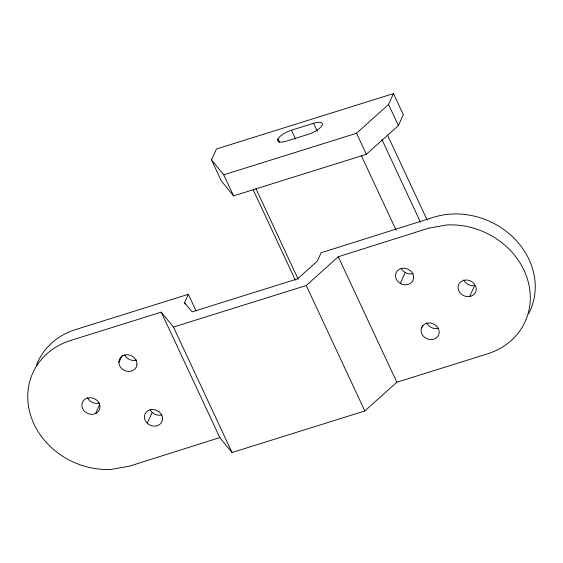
<?xml version="1.0" encoding="UTF-8"?>
<svg xmlns="http://www.w3.org/2000/svg" width="563" height="563" viewBox="0 0 563 563"><rect width="100%" height="100%" fill="white"/><g stroke="black" fill="none" stroke-linecap="round" stroke-linejoin="round"><path stroke-width="0.84" d="M95.604 413.467L99.848 404.114M118.92 362.466L122.101 355.45M211.512 159.906L216.452 148.991L393.488 93.599L403.319 114.662L398.379 125.577L366.365 154.325L233.575 195.875L221.35 180.976L211.512 159.906L223.743 174.811L233.575 195.875M185.29 304.224L184.551 302.641L188.331 294.301L196.114 310.973M147.274 423.2L152.228 412.292M223.743 174.811L356.527 133.262L388.54 104.507L393.488 93.599M400.272 283.344L405.219 272.436M421.377 328.546L422.792 325.428M469.697 296.427L474.644 285.511L473.511 285.715A9.268 8.107 24.4 0 1 463.792 280.008M161.243 312.148L173.467 327.054L306.258 285.504L338.272 256.749L428.696 228.163L446.783 224.961A73.746 64.499 24.4 0 1 527.334 278.741A73.746 64.499 24.4 0 1 487.396 353.881L396.852 382.221L364.824 410.969L232.04 452.504L219.816 437.599L161.243 312.148L70.649 340.474A73.746 64.499 24.4 0 0 30.712 415.614A73.746 64.499 24.4 0 0 111.263 469.401L129.349 466.199L219.816 437.599M277.911 139.124A12.358 4.194 -25 0 1 291.451 130.208L313.577 123.283A12.358 4.194 -25 0 1 322.17 125.275A12.358 4.194 -25 0 1 308.63 134.191L286.497 141.116A12.358 4.194 -25 0 1 277.911 139.124L279.396 142.312M188.331 294.301L75.604 329.559A73.746 64.499 24.4 0 0 36.257 365.697M184.551 302.641L192.11 311.853L297.531 278.875L317.328 261.105L321.114 252.766L433.651 217.248A73.746 64.499 24.4 0 1 514.441 238.621A73.746 64.499 24.4 0 1 528.608 313.732M388.54 104.507L398.379 125.577M387.513 135.092L427.148 220.063M381.883 139.455L420.406 222.047M356.527 133.262L366.365 154.325M361.34 155.634L396.162 230.288M313.577 123.283L317.3 131.242M291.451 130.208L295.54 138.962M338.272 256.749L396.852 382.221M306.258 285.504L364.824 410.969M255.919 188.612L298.144 279.149M253.174 189.724L295.399 280.254M173.467 327.054L232.04 452.504M413.214 273.519A9.268 8.107 24.4 0 1 406.261 273.041L404.178 271.823A9.268 8.107 24.4 0 1 401.222 268.22M162.116 414.811A9.268 8.107 24.4 0 1 153.087 413.108L151.37 411.469A9.268 8.107 24.4 0 1 150.131 409.512M438.767 328.264A9.268 8.107 24.4 0 1 426.782 322.958M136.563 360.074A9.268 8.107 24.4 0 1 124.571 354.767M99.545 403.024A9.268 8.107 24.4 0 1 87.561 397.717M136.95 364.789L136.394 366.837A9.268 8.107 24.4 0 1 126.964 371.228A9.268 8.107 24.4 0 1 118.948 363.55L118.892 361.383A9.268 8.107 24.4 0 1 128.878 354.943A9.268 8.107 24.4 0 1 136.95 364.789M421.652 327.525L421.096 329.573A9.268 8.107 24.4 0 0 429.175 339.419A9.268 8.107 24.4 0 0 439.161 332.979L439.098 330.812A9.268 8.107 24.4 0 0 431.082 323.134A9.268 8.107 24.4 0 0 421.652 327.525M96.618 412.996L94.598 413.939A9.268 8.107 24.4 0 1 82.606 408.632A9.268 8.107 24.4 0 1 87.216 398.132L89.489 397.731A9.268 8.107 24.4 0 1 99.208 403.439A9.268 8.107 24.4 0 1 96.618 412.996M463.455 280.423L461.428 281.366A9.268 8.107 24.4 0 0 458.845 290.923A9.268 8.107 24.4 0 0 468.557 296.631L470.83 296.229A9.268 8.107 24.4 0 0 475.439 285.73A9.268 8.107 24.4 0 0 463.455 280.423M401.313 283.956L399.23 282.732A9.268 8.107 24.4 0 1 397.232 270.993A9.268 8.107 24.4 0 1 409.913 270.339L411.63 271.978A9.268 8.107 24.4 0 1 411.919 282.077A9.268 8.107 24.4 0 1 401.313 283.956M158.822 411.623L156.739 410.399A9.268 8.107 24.4 0 0 146.134 412.278A9.268 8.107 24.4 0 0 146.415 422.377L148.132 424.023A9.268 8.107 24.4 0 0 160.821 423.369A9.268 8.107 24.4 0 0 158.822 411.623"/></g></svg>
